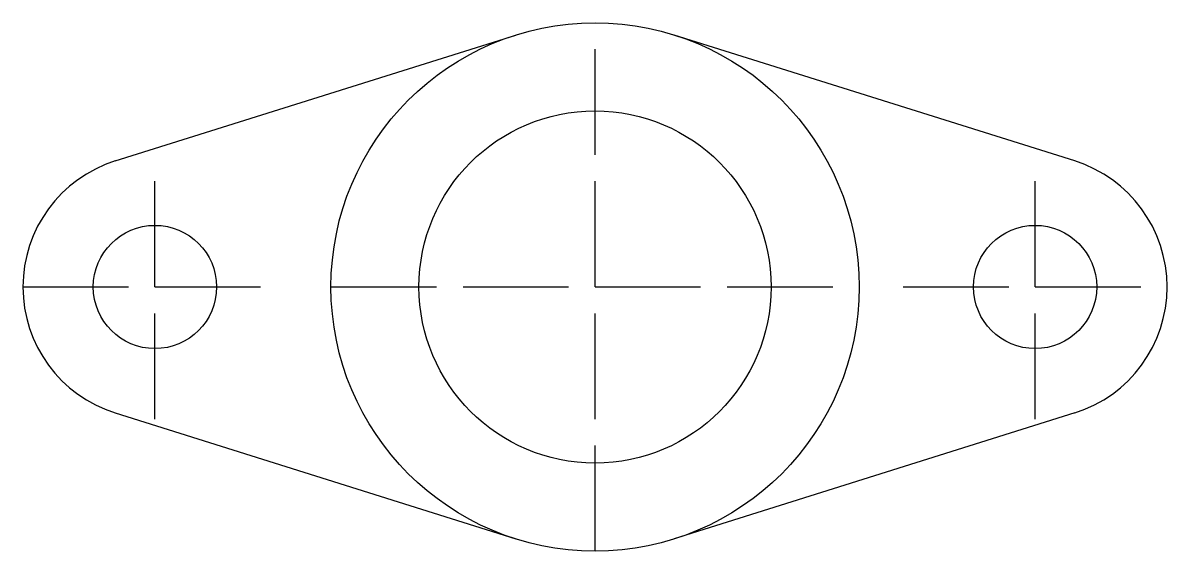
# Model space of a CAD drawing. Header units: millimetres. Extents: x -37 to 93, y -50 to 10.
import ezdxf

# ---------------------------------------------------------------- set-up
doc = ezdxf.new("R2010")
doc.units = ezdxf.units.MM
doc.linetypes.add('ACAD_ISO02W100', pattern=[15, 12, -3])
doc.layers.add('Contorno', color=7, linetype='Continuous', lineweight=25, true_color=0xffffff)
doc.layers.add('Ejes', color=6, linetype='ACAD_ISO02W100', lineweight=25, true_color=0xff00ff)

msp = doc.modelspace()

# ---------------------------------------------------------------- linework, layer by layer
at = {"layer": 'Contorno'}
for p, q in [((-26.75, -5.94), (18.75, 8.36)), ((82.25, -5.94), (36.75, 8.36)), ((-26.75, -34.56), (18.75, -48.87)), ((82.25, -34.56), (36.75, -48.87))]:
    msp.add_line(p, q, dxfattribs=at)
for centre, radius in [((27.75, -20.25), 30), ((27.75, -20.25), 20), ((-22.25, -20.25), 7), ((77.75, -20.25), 7)]:
    msp.add_circle(centre, radius, dxfattribs=at)
for centre, start, end in [((-22.25, -20.25), 107.4576, 252.5424), ((77.75, -20.25), 287.4576, 72.5424)]:
    msp.add_arc(centre, 15, start, end, dxfattribs=at)
at = {"layer": 'Ejes'}
for p, q in [((27.75, -50.25), (27.75, 9.75)), ((-22.25, -35.25), (-22.25, -5.25)), ((77.75, -35.25), (77.75, -5.25)), ((-37.25, -20.25), (-7.25, -20.25)), ((-2.25, -20.25), (57.75, -20.25)), ((62.75, -20.25), (92.75, -20.25))]:
    msp.add_line(p, q, dxfattribs=at)

doc.saveas('drawing.dxf')
